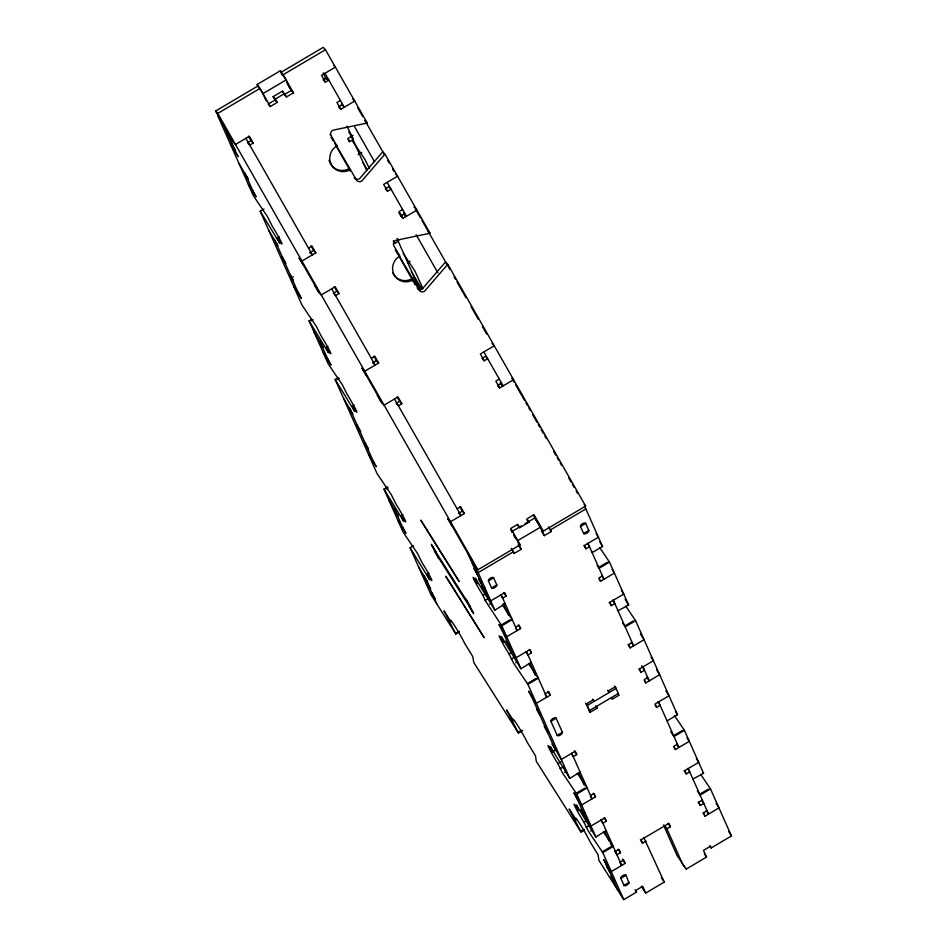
<?xml version="1.0" encoding="UTF-8"?>
<svg xmlns="http://www.w3.org/2000/svg" width="947" height="947" viewBox="0 0 947 947"><rect width="100%" height="100%" fill="white"/><g stroke="black" fill="none" stroke-linecap="round" stroke-linejoin="round"><path stroke-width="1.42" d="M268.096 104.146L275.044 100.039L277.246 102.406L270.297 106.514L268.83 104.939M258.247 86.899L257.158 84.472L280.324 70.776L286.101 79.927L289.889 88.414M233.27 142.121L215.549 111.036L257.785 86.059L259.987 88.426L270.297 106.514M215.549 111.036L217.751 113.403L259.987 88.426M325.448 49.718L323.247 47.35L280.951 72.363L283.141 74.73L325.448 49.718L367.14 122.85A4.048 3.895 -42.9 0 1 366.063 123.288L332.657 130.272A4.048 3.895 -42.9 0 0 331.119 135.717L336.919 145.885A14.146 13.637 -42.9 0 0 331.533 164.956A14.146 13.637 -42.9 0 0 350.461 169.631L356.261 179.8A4.048 3.895 -42.9 0 0 361.659 181.137L384.174 155.059A4.048 3.895 -42.9 0 1 385.086 154.325L382.896 151.958A4.037 3.895 -42.8 0 0 381.972 152.692L359.469 178.77A4.048 3.895 -42.9 0 1 354.462 178.024M266.19 100.903L262.946 93.623L286.101 79.927M275.044 100.039L273.115 96.653L282.384 91.172L286.503 96.925L293.463 92.83L283.141 74.73M273.115 96.653L275.317 99.021L284.574 93.54M282.384 91.172L284.313 94.558L291.262 90.45L293.463 92.83M326.632 77.725L323.152 79.773L325.354 82.152L328.834 80.093L326.632 77.725L328.076 80.27M253.24 143.056L251.038 140.689L247.569 142.737L249.759 145.104L253.24 143.056L249.369 136.273L235.472 144.489L232.536 141.328L228.677 134.545L229.411 135.338M340.435 100.441L336.954 102.501L340.825 109.284L354.723 101.057L352.521 98.689M342.412 104.667L338.624 106.904L340.825 109.284M353.053 135.338L347.999 138.333L349.49 141.695L352.971 139.647L350.804 136.214M327.946 346.413L326.206 347.442A14.146 0.829 59.4 0 0 330.337 352.225A14.146 0.829 59.4 0 0 320.962 335.664L316.405 326.466L302.129 305.289L260.247 211.24L263.976 209.038M358.108 154.657L361.825 152.455M260.247 211.24L279.72 243.237L277.376 237.768L279.116 236.738M385.334 188.844L388.815 186.796L391.016 189.163L387.536 191.211L386.068 189.637M308.497 248.126L311.965 246.066L315.836 252.849L301.939 261.064L299.003 257.904L303.608 265.48M309.847 252.719L313.635 250.482L315.836 252.849M402.617 209.512L399.137 211.56L403.008 218.343L416.905 210.127L415.437 208.553M293.321 276.761L291.593 277.779L293.511 280.833L290.09 274.417M398.876 212.59L400.806 215.975L404.594 213.738M393.313 241.059L394.757 243.355L398.225 241.296L415.52 280.134L413.2 281.508M333.368 293.239L336.836 291.179L339.038 293.546L335.558 295.606L334.102 294.02M354.036 404.996L352.296 406.026A14.146 0.829 59.4 0 0 356.415 410.809A14.146 0.829 59.4 0 0 347.052 394.248L342.494 385.05L328.207 363.873L309.077 320.903L311.563 319.435M407.601 262.65L410.075 261.183M311.397 320.82L313.137 319.79M414.81 284.81L417.331 283.319M402.866 514.671L401.126 515.701A14.146 0.829 59.4 0 0 405.245 520.483A14.146 0.829 59.4 0 0 395.882 503.922L391.324 494.725L377.036 473.547L335.155 379.487L338.505 377.51M371.307 358.297L374.775 356.238L378.646 363.021L364.749 371.236L361.813 368.075L366.418 375.651M337.475 379.404L339.215 378.374M372.656 362.89L376.444 360.653L378.646 363.021M401.848 403.718L399.646 401.35L396.177 403.41L398.379 405.778L401.848 403.718L397.977 396.935L384.08 405.15L381.156 401.99L377.285 395.207L378.019 396M482.023 358.428L485.491 356.368L487.693 358.735L484.213 360.795L482.757 359.209M499.294 379.084L495.814 381.144L499.685 387.927L513.582 379.711L512.114 378.125M501.283 383.31L497.483 385.559L499.685 387.927M428.944 573.255L427.204 574.273A14.146 0.829 59.4 0 0 431.335 579.055A14.146 0.829 59.4 0 0 421.96 562.506L417.402 553.308L403.114 532.119L383.985 489.161L387.714 486.959M386.305 489.078L388.045 488.048M457.105 508.788L460.573 506.728L464.444 513.511L450.547 521.726L447.611 518.577L452.216 526.141M458.455 513.381L462.243 511.143L464.444 513.511M459.295 631.969L455.827 634.028L431.015 594.775L410.075 547.745L413.425 545.768M511.569 531.705L521.323 525.94M524.981 523.774L534.735 518.009L540.512 527.148L544.3 535.647L551.249 531.539L549.059 527.574M517.512 525.325L519.714 527.692L528.971 522.211L527.041 518.826L533.99 514.718L543.329 531.101L585.637 506.1L447.907 264.497L445.706 262.13A4.037 3.895 -42.8 0 0 444.794 262.864L422.279 288.942A4.048 3.895 -42.9 0 1 417.828 288.717M540.512 527.148L517.358 540.844L521.134 549.343L514.185 553.45L512.019 550.018M448.345 519.358L475.737 567.407L477.939 569.774L520.175 544.797L510.824 528.414L517.784 524.307L519.714 527.692M505.142 603.784L494.867 610.164L478.152 572.639L513.44 551.77L511.273 548.337M550.503 529.858L585.85 508.953L584.406 506.669M580.487 526.473L585.696 523.395L588.821 530.403A3.03 1.373 -32.3 0 1 586.773 533.208A3.03 1.373 -32.3 0 1 583.612 533.492L580.487 526.473A3.03 1.373 -32.3 0 1 582.535 523.679A3.03 1.373 -32.3 0 1 585.696 523.395M488.427 580.913A3.03 1.373 -32.3 0 1 490.463 578.108A3.03 1.373 -32.3 0 1 493.636 577.836L496.784 584.915L491.576 588.004L488.427 580.913L493.671 577.907M500.49 594.669L502.656 598.102L506.136 596.042L504.633 592.68L490.735 600.895L483.029 588.703L484.769 587.673M583.612 533.492L588.821 530.403M531.231 662.367L520.945 668.748L501.815 625.789L485.385 600.812L482.97 595.414L485.586 593.876M485.219 600.457L487.705 598.989M489.635 604.162L491.375 603.132M583.873 545.365L586.039 548.798L589.508 546.739L587.341 543.318M455.827 634.028L455.531 633.413L459.248 631.211M585.85 508.953L602.564 546.49L592.147 552.646L591.555 551.71M501.294 624.984L509.983 619.847M597.083 565.264L598.575 567.466L607.264 562.329M501.815 625.789L512.244 619.622L502.419 605.074M599.617 547.449L609.513 562.104L599.096 568.271L598.575 567.466M515.63 627.222L519.098 625.174L520.601 628.536L506.704 636.751L498.986 624.558L502.419 630.974M602.481 575.871L599.001 577.919L600.505 581.292L614.402 573.065L612.093 569.407M580.061 772.03L569.774 778.422L527.905 684.373L513.617 663.184L509.06 653.998A14.146 0.829 59.4 0 1 499.685 637.438A14.146 0.829 59.4 0 1 503.816 642.22L505.556 641.19M509.06 653.998L512.185 652.14M511.309 659.041L515.026 656.839M508.788 645.274L506.858 642.22L516.068 657.786L529.965 649.571L531.456 652.933L527.988 654.981L525.822 651.56M609.193 602.256L611.371 605.689L614.84 603.63L612.673 600.197M515.713 662.746L517.453 661.716M609.513 562.104L628.642 605.074L617.941 610.768M527.384 683.568L536.073 678.431M633.342 620.912L624.653 626.05L625.174 626.855L635.603 620.687L625.707 606.033M527.905 684.373L538.322 678.206L528.497 663.658M545.283 693.82L548.751 691.772L550.254 695.134L536.357 703.349L528.639 691.156L532.072 697.572M632.134 642.468L628.654 644.528L630.157 647.89L644.055 639.675L640.444 633.957M522.649 730.563C518.376 733.984 515.594 733.404 521.856 730.244M550.929 721.306L556.138 718.217L562.388 732.244A3.03 1.361 -32 0 1 560.364 735.026A3.03 1.361 -32 0 1 557.167 735.322L550.929 721.306A3.03 1.373 -32.6 0 1 553.001 718.477A3.03 1.373 -32.6 0 1 556.138 718.228M638.846 668.854L641.024 672.287L644.493 670.227L641.604 665.658M618.284 693.524L589.342 710.641L587.093 705.586L616.035 688.469L614.496 686.03M647.736 677.519L644.268 679.579L645.759 682.941L659.657 674.726L656.579 669.849M588.667 710.013L590.111 712.31L597.06 708.202L596.314 706.509M557.167 735.322L562.388 732.244M606.139 830.614L595.864 837.006L576.735 794.036L562.447 772.859L557.89 763.661A14.146 0.829 59.4 0 1 548.514 747.1A14.146 0.829 59.4 0 1 552.646 751.882L554.729 750.651M557.89 763.661L561.015 761.814M554.042 746.923L552.113 743.88L561.322 759.435L575.22 751.22L576.723 754.581L573.243 756.641L571.799 754.357M655.182 705.053L656.626 707.338L660.095 705.29L657.928 701.857M560.139 768.715L563.856 766.514M564.542 772.421L566.282 771.391M635.603 620.687L677.472 714.736L667.055 720.904L666.617 720.205M576.214 793.243L584.891 788.105M670.807 731.759L673.483 735.724L682.171 730.587M576.735 794.036L587.152 787.88L577.256 773.226M674.524 715.707L684.432 730.362L674.004 736.529L673.483 735.724M590.537 795.48L594.006 793.42L595.509 796.794L581.612 805.009L573.906 792.817L577.327 799.221M677.389 744.129L673.921 746.177L675.412 749.539L689.309 741.323L687.001 737.666M643.865 837.704L664.261 882.071L645.688 893.057L642.693 886.321L635.745 890.44L636.491 892.121L623.753 899.65L602.813 852.62L588.525 831.442L583.968 822.245A14.146 0.829 59.4 0 1 574.604 805.684A14.146 0.829 59.4 0 1 578.724 810.466L580.464 809.448M600.729 819.806L602.896 823.239L606.376 821.191L604.873 817.817L590.975 826.044L583.269 813.84L585.009 812.822M583.968 822.245L587.093 820.398M586.217 827.299L589.934 825.097M584.512 830.034C580.298 833.324 579.457 831.502 584.216 829.43M684.113 770.515L686.279 773.936L689.747 771.888L687.581 768.455M590.632 831.004L592.372 829.974M684.432 730.362L703.562 773.32L692.849 779.026M602.292 851.827L610.981 846.689M697.335 791.005L699.573 794.308L708.261 789.171M602.813 852.62L613.242 846.464L603.405 831.916M700.614 774.279L710.51 788.946L700.093 795.101L699.573 794.308M615.443 851.424L618.924 849.364L620.415 852.738L616.947 854.786L614.781 851.353M702.295 800.073L698.827 802.121L700.318 805.483L703.799 803.435L701.632 800.002M640.397 839.752L642.563 843.185L646.032 841.125M710.51 788.946L731.451 835.964L711.185 847.956L710.439 846.275L703.491 850.382L706.486 857.106L686.22 869.086L682.858 864.694L666.877 828.803L670.358 826.755L668.854 823.381L641.06 839.823L642.563 843.185M620.19 862.078L623.659 860.03L625.162 863.392L611.265 871.607L603.559 859.414L606.98 865.83M707.042 810.727L703.574 812.775L705.065 816.148L718.962 807.921L716.074 803.352M620.841 878.343L626.062 875.265L629.104 883.326L626.156 885.563L624.191 885.729L620.841 878.343A3.03 1.373 -32.6 0 1 622.913 875.525A3.03 1.373 -32.6 0 1 626.062 875.265M623.966 885.35L629.175 882.273M385.086 154.325L429.95 233.021A4.037 3.895 -42.8 0 1 428.873 233.459L395.467 240.443A4.048 3.895 -42.8 0 0 393.928 245.889L399.729 256.057A14.146 13.637 -42.9 0 0 394.343 275.127A14.146 13.637 -42.9 0 0 413.271 279.803L419.071 289.983A4.048 3.895 -42.9 0 0 424.481 291.309L446.984 265.231A4.048 3.895 -42.9 0 1 447.895 264.497M333.912 65.568L335.38 67.142L321.483 75.358L325.354 82.152M364.938 120.47L367.14 122.85M365.518 122.696L366.063 123.288M341.37 104.063L344.294 107.224L324.963 73.31M395.373 173.846L397.562 176.213L383.665 184.428L387.536 191.211M413.969 206.967L414.703 207.76M418.018 213.951L418.574 214.543M428.304 231.246L429.95 233.021M428.328 232.867L428.873 233.459M330.018 134.533L330.574 135.125M336.919 145.885L335.818 144.702L350.461 169.631M400.806 215.975L403.008 218.343M284.313 94.558L286.503 96.925M354.332 177.728L355.977 179.504M492.049 343.418L494.251 345.797L480.354 354.012L484.213 360.795M398.628 254.873L399.729 256.057M399.35 256.128L413.271 279.803M417.142 287.9L418.799 289.675M584.181 504.514L585.637 506.1M310.166 252.529L312.356 254.909L245.9 138.321M543.329 531.101L541.139 528.734L533.232 514.872M315.209 285.828L314.475 285.035L318.346 291.818L321.27 294.979L335.167 286.763L339.038 293.546M526.781 519.844L528.971 522.211M372.976 362.701L375.166 365.08L331.699 288.823M518.707 543.223L520.175 544.797M458.774 513.203L460.976 515.57L394.508 398.995M352.426 140.878L364.855 159.274L369.46 168.566M403.268 253.524L414.904 271.02L422.93 288.657M622.653 623.079L623.99 625.056M348.768 132.012L353.397 139.327L346.993 126.211M348.046 139.41L349.49 141.695M596.125 533.552L598.433 537.209L584.536 545.436L586.039 548.798M621.457 590.443L623.765 594.1L609.868 602.316L611.371 605.689M397.113 238.537L398.663 240.976L397.657 238.739M413.354 276.702L415.52 280.134M414.324 279.235L418.941 286.55L420.255 290.765M601.807 575.8L603.973 579.233L588.016 543.377M651.11 657.04L653.418 660.698L639.521 668.925L641.024 672.287M599.06 578.996L600.505 581.292M665.942 690.884L669.02 695.761L655.123 703.976L656.626 707.338M631.318 642.173L633.626 645.83L613.336 600.268M627.991 644.457L630.157 647.89M646.919 677.223L649.24 680.893L642.989 666.866M696.365 758.701L698.673 762.359L684.776 770.574L686.279 773.936M548.36 526.97L551.249 531.539M644.315 680.656L645.759 682.941M676.572 743.833L678.892 747.491L658.603 701.916M541.412 531.078L544.3 535.647M257.158 84.472L262.946 93.623M728.563 831.395L731.451 835.964M673.968 747.254L675.412 749.539M706.225 810.431L708.545 814.089L688.256 768.526M698.152 802.062L700.318 805.483M702.899 812.715L705.065 816.148M514.47 536.274L516.636 539.707M709.741 845.671L711.185 847.956M518.246 544.774L521.134 549.343M607.678 690.28L609.122 692.565L608.365 690.884L615.313 686.776L619.066 695.181L612.117 699.3L611.36 697.608M704.319 853.673L706.486 857.106M592.621 699.182L594.065 701.467L593.319 699.786L586.371 703.893L590.111 712.31M595.616 705.906L597.06 708.202M668.191 823.322L670.358 826.755M227.339 133.48L230.76 139.884L228.831 136.841M664.711 825.37L666.877 828.803M231.956 143.849L235.377 150.265L233.459 147.211M585.542 703.148L587.093 705.586M234.832 150.301L238.253 156.717L230.547 144.524M686.22 869.086L677.081 855.555L663.468 824.979M239.046 163.618L248.256 179.172L246.327 176.13M252.695 190.43L256.116 196.846L248.41 184.653M503.958 592.609L506.136 596.042M518.435 625.103L520.601 628.536M268.699 230.216L277.909 245.782L275.979 242.728M282.348 257.028L285.769 263.444L283.851 260.401M529.29 649.5L531.456 652.933M515.582 628.145L517.121 630.595L501.164 594.728M472.375 563.489L478.152 572.639M475.962 571.562L474.033 568.508L477.466 574.924M297.95 292.078L301.383 298.494L293.677 286.302M480.591 581.932L478.661 578.889L482.082 585.305M483.455 588.383L481.526 585.341L483.029 588.703M547.911 691.428L550.254 695.134M661.373 877.502L664.261 882.071M545.235 694.755L546.774 697.193L526.485 651.619M313.954 331.876L323.164 347.431L321.234 344.388M327.603 358.688L331.036 365.104L323.329 352.9M574.379 750.888L576.723 754.581M343.607 398.474L352.817 414.028L350.887 410.986M593.343 793.361L595.509 796.794M357.256 425.286L360.689 431.702L358.759 428.648M538.441 711.872L536.511 708.829L539.932 715.234M590.49 796.403L592.041 798.842L571.751 753.279M604.198 817.758L606.376 821.191M432.069 545.946L470.623 606.92M434.318 550.988L472.861 611.963M364.997 442.675L368.43 449.091L366.501 446.037M546.182 729.261L544.253 726.207L547.674 732.623M372.869 460.337L376.29 466.753L368.584 454.56M618.249 849.305L620.415 852.738M641.344 886.203L645.688 893.057M622.404 859.036L625.162 863.392M610.389 843.422L611.833 845.707M620.143 863.001L621.694 865.44L601.404 819.877M388.874 500.123L398.083 515.689L396.154 512.635M635.046 889.837L636.491 892.121M402.522 526.934L405.943 533.35L398.237 521.158M583.695 813.532L581.766 810.478L583.269 813.84M418.527 566.732L427.736 582.287L425.807 579.244M427.18 582.322L430.601 588.738L428.66 585.66M608.353 868.908L606.423 865.866L609.868 872.305M431.785 592.668L435.218 599.108L433.3 596.065M612.993 879.313L611.052 876.235L614.473 882.651M518.435 733.061L473.713 662.332L472.813 656.662L464.527 643.143A14.146 0.829 59.4 0 0 455.152 626.583A14.146 0.829 59.4 0 0 451.032 621.8L443.977 610.862L455.531 633.413M581.044 832.093L536.322 761.364L535.422 755.694L527.136 742.176A14.146 0.829 59.4 0 0 517.772 725.615A14.146 0.829 59.4 0 0 513.641 720.833L506.538 709.919L518.139 732.445M623.753 899.65L598.93 860.397L598.031 854.739L589.744 841.208A14.146 0.829 59.4 0 0 580.381 824.648A14.146 0.829 59.4 0 0 576.25 819.865L569.147 808.951L580.748 831.49M602.564 546.49L599.782 541.885M628.642 605.074L625.127 599.25M677.472 714.736L675.424 711.363M703.562 773.32L702.982 772.385M494.867 610.164L475.347 578.179L477.726 583.636A14.146 0.829 59.4 0 0 473.607 578.854A14.146 0.829 59.4 0 0 482.97 595.414M309.077 320.903L328.597 352.9L326.206 347.442M520.945 668.748L501.472 636.739L503.816 642.22M335.155 379.487L354.687 411.472L352.296 406.026M569.774 778.422L550.254 746.437L552.646 751.882M383.985 489.161L403.517 521.146L401.126 515.701M595.864 837.006L576.38 804.997L578.724 810.466M410.075 547.745L429.595 579.73L427.204 574.273M362.512 161.973L366.915 169.3M411.341 271.647L421.616 288.728M357.635 107.662L360.771 113.178M361.292 114.066L362.748 116.635M365.163 120.873L384.281 154.397M387.737 160.469L389.134 162.908M392.591 168.98L393.976 171.419M415.425 209.027L417.603 212.85M419.048 215.395L420.504 217.928M421.948 220.473L425.096 225.99M425.582 226.83L447.872 265.941M448.298 266.687L449.754 269.232M454.098 276.867L455.554 279.412M456.999 281.946L460.183 287.533M460.633 288.314L463.083 292.611M463.533 293.392L465.983 297.701M471.05 306.591L475.394 314.215M475.856 315.02L478.294 319.293M482.378 326.466L486.734 334.102M512.114 378.611L514.292 382.446M515.748 385.003L521.761 395.538M522.306 396.485L524.662 400.617M525.94 402.866L527.55 405.695M528.852 407.979L530.308 410.536M532.616 414.573L536.961 422.196M538.31 424.576L539.766 427.133M541.222 429.678L543.471 433.608M544.868 436.07L546.324 438.615M553.604 451.388L555.782 455.211M557.215 457.721L558.694 460.325M560.151 462.87L561.607 465.427M568.792 478.034L571.065 482.023M572.402 484.379L573.977 487.137M576.167 490.96L577.623 493.517M387.145 182.38L406.476 216.295L403.552 213.134L405.482 216.52M483.822 351.953L503.165 385.867L500.229 382.706L502.159 386.104M354.746 127.04L374.491 161.677M416.124 234.702L437.881 272.854M331.071 137.126L333.226 140.902M334.67 143.423L350.473 171.135M395.325 249.819L414.715 283.828M287.13 83.218L291.262 90.45M275.317 99.021L277.246 102.406M510.788 529.823L512.22 532.344M513.665 534.866L515.097 537.387M248.457 136.167L251.038 140.689M311.054 245.96L313.635 250.482M334.255 286.657L336.836 291.179M373.864 356.131L376.444 360.653M397.077 396.829L399.646 401.35M459.674 506.621L462.243 511.143M217.751 113.403L477.939 569.774M299.737 258.697L319.08 292.611M362.547 368.868L381.89 402.783M323.211 72.812L326.182 79.465M352.971 139.647L366.678 170.448M393.751 241.106L394.757 243.355M513.44 551.77L514.185 553.45M280.324 70.776L282.49 75.63M503.354 603.511L508.669 615.432M529.953 663.255L535.327 675.306M578.795 772.941L584.157 784.992M604.884 831.537L609.063 840.936M468.327 554.397L484.959 591.745M500.916 627.601L510.279 648.636M530.569 694.21L555.546 750.296M575.835 795.859L585.199 816.894M605.488 862.457L617.965 890.5M466.764 600.824L466.019 599.143L473.618 613.644L469.014 605.867M435.928 552.042L431.323 544.265L438.923 558.777L438.177 557.085M236.324 153.663L223.741 125.406L217.964 116.256L253.299 195.615L267.575 216.792L272.144 225.99A14.146 0.829 59.4 0 1 281.508 242.55A14.146 0.829 59.4 0 1 277.388 237.768M244.835 172.768L254.198 193.792M274.488 239.366L299.453 295.452M319.743 341.015L329.106 362.05M349.396 407.624L374.361 463.699M394.65 509.273L404.014 530.308M424.303 575.871L436.792 603.914M496.761 584.844A3.03 1.373 -32.3 0 1 494.713 587.649A3.03 1.373 -32.3 0 1 491.54 587.921M412.17 278.619A14.146 13.637 -42.9 0 1 392.685 272.843M349.36 168.448A14.146 13.637 -42.9 0 1 329.876 162.671M329.402 161.487A14.146 13.637 -42.9 0 1 329.035 160.221M420.882 520.294L459.141 581.505L420.882 520.294M445.859 576.38L484.118 637.591L445.859 576.38"/></g></svg>
